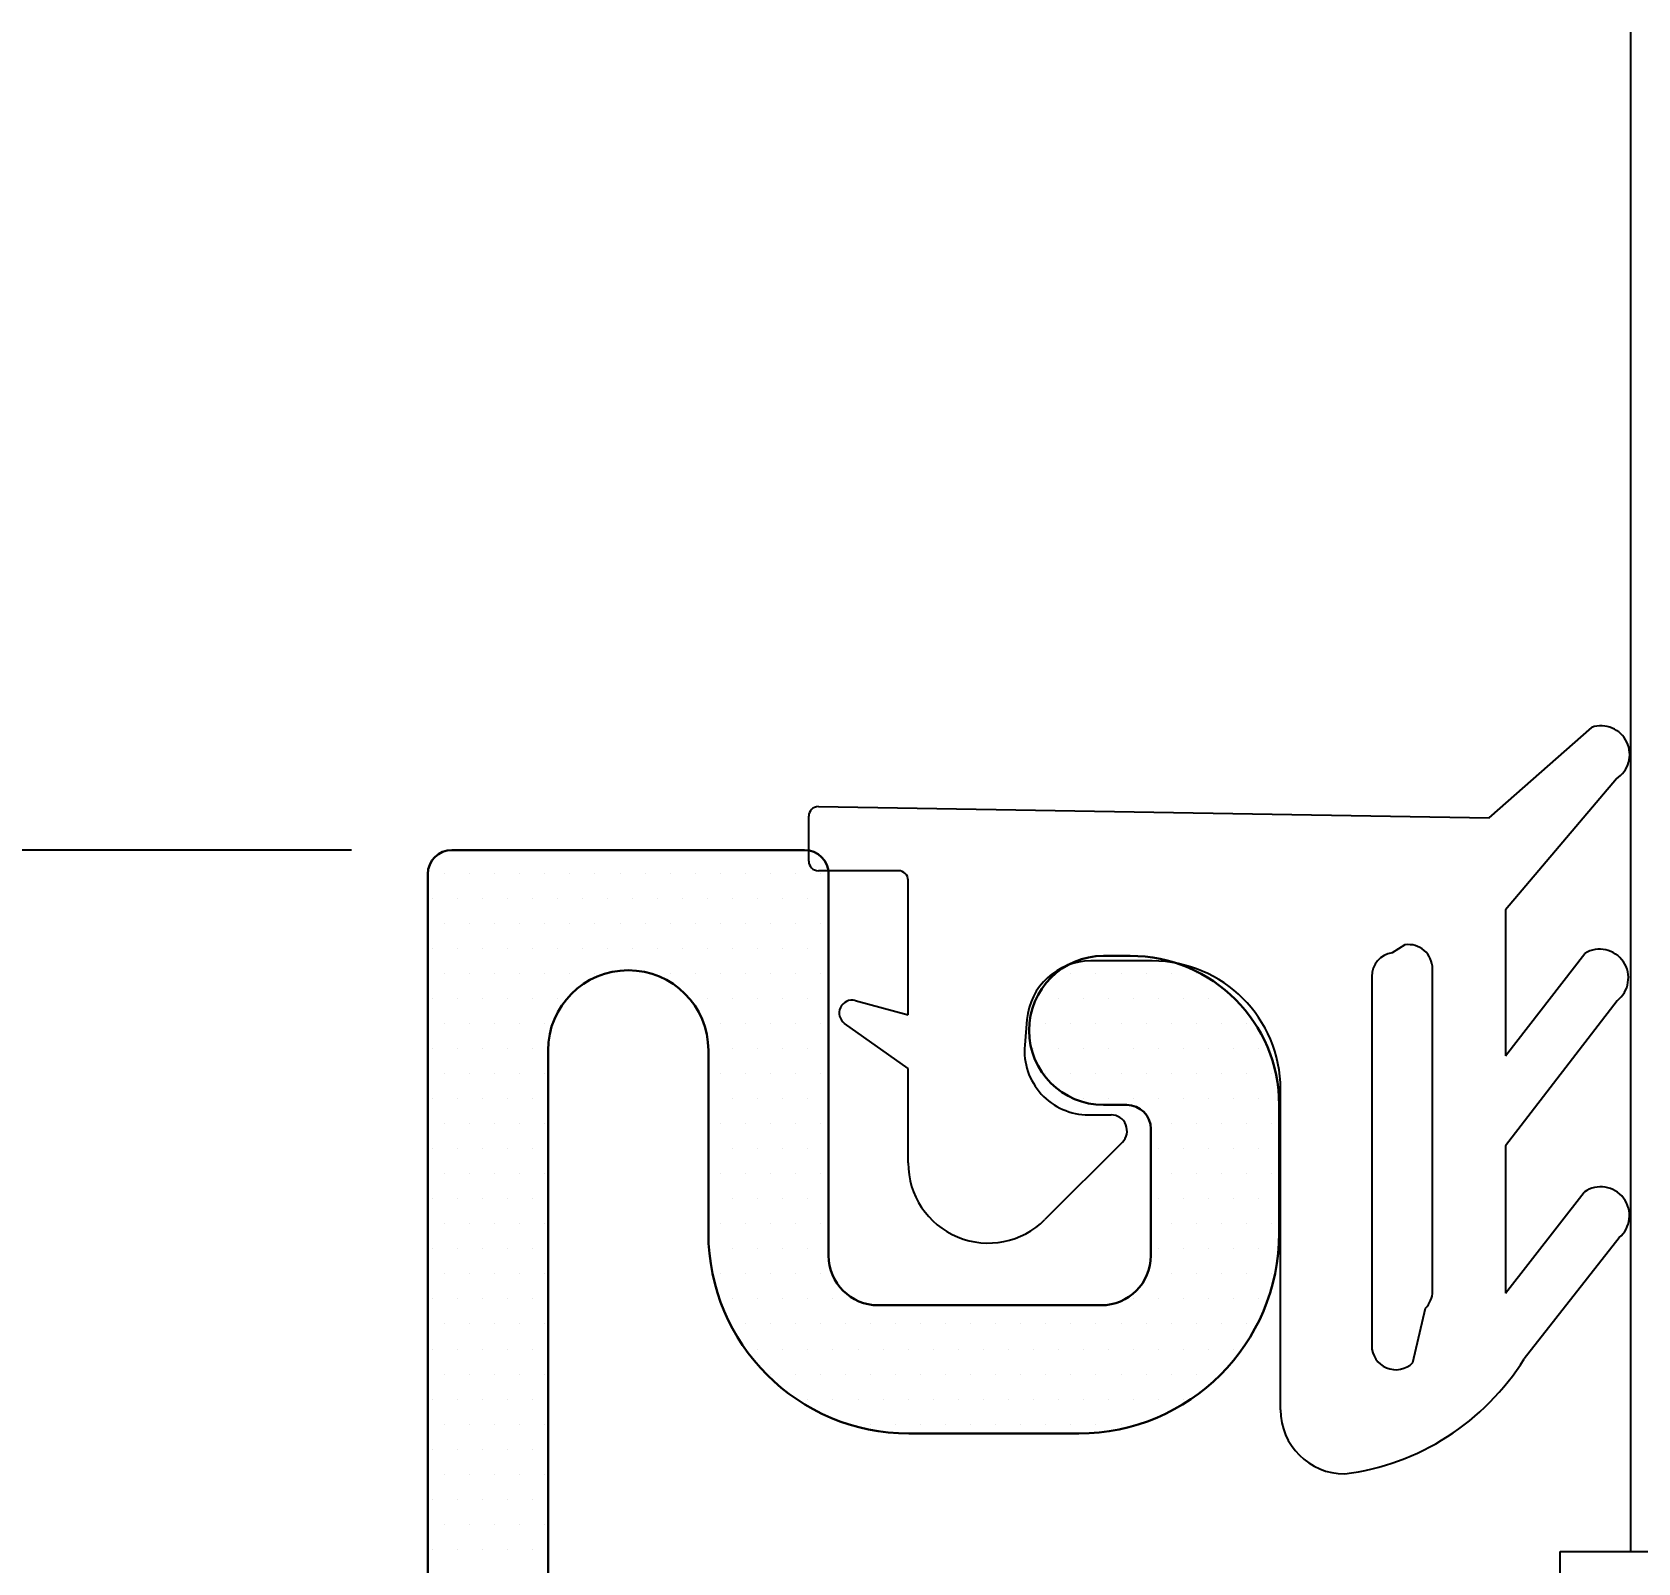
# Model space of a CAD drawing. Header units: inches. Extents: x 3.8 to 36.3, y 0.9 to 43.6.
# Drawn here: x 5.827 to 6.829, y 14.034 to 14.989 of the extents above; entities that cross this region are included whole.
import ezdxf

# ---------------------------------------------------------------- set-up
doc = ezdxf.new("R2010")
doc.units = ezdxf.units.IN
doc.header["$MEASUREMENT"] = 0
for name, color, linetype in [('R-ANNO-DIMS', 3, 'Continuous'), ('R-SWTS-DET1', 1, 'Continuous'), ('R-SWTS-PAT1', 5, 'Continuous')]:
    doc.layers.add(name, color=color, linetype=linetype)
doc.styles.add('SWTSTEXT', font='romans.shx')
doc.dimstyles.new('SWTSARCH', dxfattribs={"dimtxt": 0.25, "dimasz": 0.25, "dimexe": 0.179688, "dimexo": 0.0625, "dimgap": 0.125, "dimtad": 1, "dimtih": 1, "dimtoh": 1, "dimdec": 4, "dimzin": 4, "dimdsep": 46, "dimlunit": 4, "dimtxsty": 'SWTSTEXT', "dimcen": 0.1875, "dimdle": 0.179688, "dimclrd": 256, "dimclre": 256, "dimclrt": 256, "dimadec": 0, "dimazin": 1, "dimtfac": 1, "dimtdec": 4, "dimtofl": 0, "dimtmove": 0, "dimatfit": 3, "dimfxl": 0, "dimfrac": 2, "dimtolj": 1, "dimtzin": 4, "dimlwd": -1, "dimlwe": -1, "dimarcsym": 0})

# ---------------------------------------------------------------- blocks, each defined once
blk = doc.blocks.new('*D10')
at = {"layer": 'Defpoints', "color": 0}
for p in [(5.1931, 14.4787), (6.0887, 14.4787), (6.0887, 12.4787)]:
    blk.add_point(p, dxfattribs=at)
at = {"layer": 'R-ANNO-DIMS'}
for p, q in [((6.0262, 14.4787), (5.0135, 14.4787)), ((5.1931, 14.2287), (5.1931, 13.7885)), ((5.1931, 12.7287), (5.1931, 13.2409)), ((6.0262, 12.4787), (5.0135, 12.4787))]:
    blk.add_line(p, q, dxfattribs=at)
for points in [[(5.1515, 14.2287), (5.2348, 14.2287), (5.1931, 14.4787)], [(5.1515, 12.7287), (5.2348, 12.7287), (5.1931, 12.4787)]]:
    blk.add_solid(points, dxfattribs=at)
at = {"layer": 'R-ANNO-DIMS', "insert": (5.1931, 13.5147), "char_height": 0.25, "attachment_point": 5, "style": 'SWTSTEXT'}
blk.add_mtext('\\A1;2"', dxfattribs=at)

msp = doc.modelspace()

# ---------------------------------------------------------------- linework, layer by layer
at = {"layer": 'R-SWTS-DET1'}
for p, q in [((6.82401, 14.98897), (6.824, 14.04116)), ((6.7358, 14.49888), (6.79972, 14.55522)), ((6.81514, 14.52314), (6.74586, 14.44144)), ((6.31734, 14.50579), (6.7358, 14.49888)), ((6.31134, 14.47179), (6.31134, 14.49979)), ((6.7358, 14.49888), (6.7358, 14.49888)), ((6.36734, 14.46579), (6.31734, 14.46579)), ((6.37334, 14.37592), (6.37334, 14.45979)), ((6.74586, 14.44144), (6.74586, 14.35034)), ((6.74586, 14.35034), (6.79533, 14.41419)), ((6.52564, 14.40948), (6.48729, 14.40948)), ((6.34041, 14.38474), (6.37334, 14.37592)), ((6.81554, 14.38464), (6.74586, 14.2941)), ((6.44744, 14.37297), (6.44604, 14.35697)), ((6.37334, 14.34235), (6.3337, 14.37049)), ((6.37334, 14.2835), (6.37334, 14.34235)), ((6.60564, 14.12948), (6.60564, 14.32948)), ((6.48589, 14.31348), (6.49989, 14.31348)), ((6.50696, 14.29641), (6.45869, 14.24815)), ((6.74586, 14.2941), (6.74586, 14.20229)), ((6.74586, 14.20229), (6.79509, 14.26533)), ((6.81681, 14.23685), (6.75756, 14.16125)), ((6.78004, 13.60416), (6.78004, 14.04116)), ((6.78004, 14.04116), (7.17635, 14.04116))]:
    msp.add_line(p, q, dxfattribs=at)
at = {"layer": 'R-SWTS-DET1', "lineweight": 30}
for p, q in [((6.08875, 14.47867), (6.30875, 14.47867)), ((6.07375, 12.4937), (6.07375, 14.46367)), ((6.32375, 14.46367), (6.32375, 14.22567)), ((6.49524, 14.41267), (6.51175, 14.41267)), ((6.14875, 14.35367), (6.14875, 13.57373)), ((6.24875, 14.23967), (6.24875, 14.35367)), ((6.50975, 14.31967), (6.49524, 14.31967)), ((6.60475, 14.31967), (6.60475, 14.23967)), ((6.52475, 14.22567), (6.52475, 14.30467)), ((6.35475, 14.19467), (6.49375, 14.19467)), ((6.47975, 14.11467), (6.37375, 14.11467))]:
    msp.add_line(p, q, dxfattribs=at)
at = {"layer": 'R-SWTS-DET1', "lineweight": 25}
for p, q in [((6.68325, 14.41952), (6.67532, 14.41456)), ((6.70041, 14.2034), (6.70041, 14.40468)), ((6.66249, 14.39972), (6.66249, 14.16948)), ((6.6881, 14.15887), (6.69602, 14.19279))]:
    msp.add_line(p, q, dxfattribs=at)
at = {"layer": 'R-SWTS-DET1'}
for centre, radius, start, end in [((6.80549, 14.53825), 0.01792, 302.543, 108.79118), ((6.31734, 14.49979), 0.006, 90, 180), ((6.31734, 14.47179), 0.006, 180, 270), ((6.36734, 14.45979), 0.006, 0, 90), ((6.80466, 14.39888), 0.01792, 307.39772, 121.34331), ((6.48729, 14.36948), 0.04, 90, 175), ((6.52564, 14.32948), 0.08, 0, 90), ((6.33834, 14.37702), 0.008, 75, 234.62612), ((6.48589, 14.35348), 0.04, 175, 270), ((6.49989, 14.30348), 0.01, 315, 90), ((6.42334, 14.2835), 0.05, 180, 315), ((6.80535, 14.25064), 0.01792, 309.73715, 124.91198), ((6.62634, 14.24272), 0.15445, 277.17693, 328.16455), ((6.64564, 14.12948), 0.04, 180, 270)]:
    msp.add_arc(centre, radius, start, end, dxfattribs=at)
at = {"layer": 'R-SWTS-DET1', "lineweight": 30}
for centre, radius, start, end in [((6.08875, 14.46367), 0.015, 90, 180), ((6.30875, 14.46367), 0.015, 0, 90), ((6.19875, 14.35367), 0.05, 0, 180), ((6.49524, 14.36617), 0.0465, 90, 270), ((6.51175, 14.31967), 0.093, 360, 90), ((6.50975, 14.30467), 0.015, 0, 90), ((6.37375, 14.23967), 0.125, 180, 270), ((6.47975, 14.23967), 0.125, 270, 360), ((6.35475, 14.22567), 0.031, 180, 270), ((6.49375, 14.22567), 0.031, 270, 0)]:
    msp.add_arc(centre, radius, start, end, dxfattribs=at)
at = {"layer": 'R-SWTS-DET1', "lineweight": 25}
for centre, start, end in [((6.67749, 14.39972), 98.31643, 180), ((6.68541, 14.40468), 360, 98.31643), ((6.68541, 14.2034), 315, 0), ((6.67749, 14.16948), 180, 315)]:
    msp.add_arc(centre, 0.015, start, end, dxfattribs=at)
at = {"layer": 'R-SWTS-PAT1'}
for p, q in [((6.08427, 14.46425), (6.08427, 14.46425)), ((6.0999, 14.46425), (6.0999, 14.46425)), ((6.11552, 14.46425), (6.11552, 14.46425)), ((6.13115, 14.46425), (6.13115, 14.46425)), ((6.14677, 14.46425), (6.14677, 14.46425)), ((6.1624, 14.46425), (6.1624, 14.46425)), ((6.17802, 14.46425), (6.17802, 14.46425)), ((6.19365, 14.46425), (6.19365, 14.46425)), ((6.20927, 14.46425), (6.20927, 14.46425)), ((6.2249, 14.46425), (6.2249, 14.46425)), ((6.24052, 14.46425), (6.24052, 14.46425)), ((6.25615, 14.46425), (6.25615, 14.46425)), ((6.27177, 14.46425), (6.27177, 14.46425)), ((6.2874, 14.46425), (6.2874, 14.46425)), ((6.30302, 14.46425), (6.30302, 14.46425)), ((6.31865, 14.46425), (6.31865, 14.46425)), ((6.07646, 14.44862), (6.07646, 14.44862)), ((6.09209, 14.44862), (6.09209, 14.44862)), ((6.10771, 14.44862), (6.10771, 14.44862)), ((6.12334, 14.44862), (6.12334, 14.44862)), ((6.13896, 14.44862), (6.13896, 14.44862)), ((6.15459, 14.44862), (6.15459, 14.44862)), ((6.17021, 14.44862), (6.17021, 14.44862)), ((6.18584, 14.44862), (6.18584, 14.44862)), ((6.20146, 14.44862), (6.20146, 14.44862)), ((6.21709, 14.44862), (6.21709, 14.44862)), ((6.23271, 14.44862), (6.23271, 14.44862)), ((6.24834, 14.44862), (6.24834, 14.44862)), ((6.26396, 14.44862), (6.26396, 14.44862)), ((6.27959, 14.44862), (6.27959, 14.44862)), ((6.29521, 14.44862), (6.29521, 14.44862)), ((6.31084, 14.44862), (6.31084, 14.44862)), ((6.08427, 14.433), (6.08427, 14.433)), ((6.0999, 14.433), (6.0999, 14.433)), ((6.11552, 14.433), (6.11552, 14.433)), ((6.13115, 14.433), (6.13115, 14.433)), ((6.14677, 14.433), (6.14677, 14.433)), ((6.1624, 14.433), (6.1624, 14.433)), ((6.17802, 14.433), (6.17802, 14.433)), ((6.19365, 14.433), (6.19365, 14.433)), ((6.20927, 14.433), (6.20927, 14.433)), ((6.2249, 14.433), (6.2249, 14.433)), ((6.24052, 14.433), (6.24052, 14.433)), ((6.25615, 14.433), (6.25615, 14.433)), ((6.27177, 14.433), (6.27177, 14.433)), ((6.2874, 14.433), (6.2874, 14.433)), ((6.30302, 14.433), (6.30302, 14.433)), ((6.31865, 14.433), (6.31865, 14.433)), ((6.07646, 14.41737), (6.07646, 14.41737)), ((6.09209, 14.41737), (6.09209, 14.41737)), ((6.10771, 14.41737), (6.10771, 14.41737)), ((6.12334, 14.41737), (6.12334, 14.41737)), ((6.13896, 14.41737), (6.13896, 14.41737)), ((6.15459, 14.41737), (6.15459, 14.41737)), ((6.17021, 14.41737), (6.17021, 14.41737)), ((6.18584, 14.41737), (6.18584, 14.41737)), ((6.20146, 14.41737), (6.20146, 14.41737)), ((6.21709, 14.41737), (6.21709, 14.41737)), ((6.23271, 14.41737), (6.23271, 14.41737)), ((6.24834, 14.41737), (6.24834, 14.41737)), ((6.26396, 14.41737), (6.26396, 14.41737)), ((6.27959, 14.41737), (6.27959, 14.41737)), ((6.29521, 14.41737), (6.29521, 14.41737)), ((6.31084, 14.41737), (6.31084, 14.41737)), ((6.08427, 14.40175), (6.08427, 14.40175)), ((6.0999, 14.40175), (6.0999, 14.40175)), ((6.11552, 14.40175), (6.11552, 14.40175)), ((6.13115, 14.40175), (6.13115, 14.40175)), ((6.14677, 14.40175), (6.14677, 14.40175)), ((6.1624, 14.40175), (6.1624, 14.40175)), ((6.17802, 14.40175), (6.17802, 14.40175)), ((6.2249, 14.40175), (6.2249, 14.40175)), ((6.24052, 14.40175), (6.24052, 14.40175)), ((6.25615, 14.40175), (6.25615, 14.40175)), ((6.27177, 14.40175), (6.27177, 14.40175)), ((6.2874, 14.40175), (6.2874, 14.40175)), ((6.30302, 14.40175), (6.30302, 14.40175)), ((6.31865, 14.40175), (6.31865, 14.40175)), ((6.4749, 14.40175), (6.4749, 14.40175)), ((6.49052, 14.40175), (6.49052, 14.40175)), ((6.50615, 14.40175), (6.50615, 14.40175)), ((6.52177, 14.40175), (6.52177, 14.40175)), ((6.5374, 14.40175), (6.5374, 14.40175)), ((6.55302, 14.40175), (6.55302, 14.40175)), ((6.07646, 14.38612), (6.07646, 14.38612)), ((6.09209, 14.38612), (6.09209, 14.38612)), ((6.10771, 14.38612), (6.10771, 14.38612)), ((6.12334, 14.38612), (6.12334, 14.38612)), ((6.13896, 14.38612), (6.13896, 14.38612)), ((6.15459, 14.38612), (6.15459, 14.38612)), ((6.24834, 14.38612), (6.24834, 14.38612)), ((6.26396, 14.38612), (6.26396, 14.38612)), ((6.27959, 14.38612), (6.27959, 14.38612)), ((6.29521, 14.38612), (6.29521, 14.38612)), ((6.31084, 14.38612), (6.31084, 14.38612)), ((6.46709, 14.38612), (6.46709, 14.38612)), ((6.48271, 14.38612), (6.48271, 14.38612)), ((6.49834, 14.38612), (6.49834, 14.38612)), ((6.51396, 14.38612), (6.51396, 14.38612)), ((6.52959, 14.38612), (6.52959, 14.38612)), ((6.54521, 14.38612), (6.54521, 14.38612)), ((6.56084, 14.38612), (6.56084, 14.38612)), ((6.57646, 14.38612), (6.57646, 14.38612)), ((6.08427, 14.3705), (6.08427, 14.3705)), ((6.0999, 14.3705), (6.0999, 14.3705)), ((6.11552, 14.3705), (6.11552, 14.3705)), ((6.13115, 14.3705), (6.13115, 14.3705)), ((6.14677, 14.3705), (6.14677, 14.3705)), ((6.25615, 14.3705), (6.25615, 14.3705)), ((6.27177, 14.3705), (6.27177, 14.3705)), ((6.2874, 14.3705), (6.2874, 14.3705)), ((6.30302, 14.3705), (6.30302, 14.3705)), ((6.31865, 14.3705), (6.31865, 14.3705)), ((6.45927, 14.3705), (6.45927, 14.3705)), ((6.4749, 14.3705), (6.4749, 14.3705)), ((6.49052, 14.3705), (6.49052, 14.3705)), ((6.50615, 14.3705), (6.50615, 14.3705)), ((6.52177, 14.3705), (6.52177, 14.3705)), ((6.5374, 14.3705), (6.5374, 14.3705)), ((6.55302, 14.3705), (6.55302, 14.3705)), ((6.56865, 14.3705), (6.56865, 14.3705)), ((6.58427, 14.3705), (6.58427, 14.3705)), ((6.07646, 14.35487), (6.07646, 14.35487)), ((6.09209, 14.35487), (6.09209, 14.35487)), ((6.10771, 14.35487), (6.10771, 14.35487)), ((6.12334, 14.35487), (6.12334, 14.35487)), ((6.13896, 14.35487), (6.13896, 14.35487)), ((6.26396, 14.35487), (6.26396, 14.35487)), ((6.27959, 14.35487), (6.27959, 14.35487)), ((6.29521, 14.35487), (6.29521, 14.35487)), ((6.31084, 14.35487), (6.31084, 14.35487)), ((6.45146, 14.35487), (6.45146, 14.35487)), ((6.46709, 14.35487), (6.46709, 14.35487)), ((6.48271, 14.35487), (6.48271, 14.35487)), ((6.49834, 14.35487), (6.49834, 14.35487)), ((6.51396, 14.35487), (6.51396, 14.35487)), ((6.52959, 14.35487), (6.52959, 14.35487)), ((6.54521, 14.35487), (6.54521, 14.35487)), ((6.56084, 14.35487), (6.56084, 14.35487)), ((6.57646, 14.35487), (6.57646, 14.35487)), ((6.59209, 14.35487), (6.59209, 14.35487)), ((6.08427, 14.33925), (6.08427, 14.33925)), ((6.0999, 14.33925), (6.0999, 14.33925)), ((6.11552, 14.33925), (6.11552, 14.33925)), ((6.13115, 14.33925), (6.13115, 14.33925)), ((6.14677, 14.33925), (6.14677, 14.33925)), ((6.25615, 14.33925), (6.25615, 14.33925)), ((6.27177, 14.33925), (6.27177, 14.33925)), ((6.2874, 14.33925), (6.2874, 14.33925)), ((6.30302, 14.33925), (6.30302, 14.33925)), ((6.31865, 14.33925), (6.31865, 14.33925)), ((6.45927, 14.33925), (6.45927, 14.33925)), ((6.4749, 14.33925), (6.4749, 14.33925)), ((6.49052, 14.33925), (6.49052, 14.33925)), ((6.50615, 14.33925), (6.50615, 14.33925)), ((6.52177, 14.33925), (6.52177, 14.33925)), ((6.5374, 14.33925), (6.5374, 14.33925)), ((6.55302, 14.33925), (6.55302, 14.33925)), ((6.56865, 14.33925), (6.56865, 14.33925)), ((6.58427, 14.33925), (6.58427, 14.33925)), ((6.5999, 14.33925), (6.5999, 14.33925)), ((6.07646, 14.32362), (6.07646, 14.32362)), ((6.09209, 14.32362), (6.09209, 14.32362)), ((6.10771, 14.32362), (6.10771, 14.32362)), ((6.12334, 14.32362), (6.12334, 14.32362)), ((6.13896, 14.32362), (6.13896, 14.32362)), ((6.26396, 14.32362), (6.26396, 14.32362)), ((6.27959, 14.32362), (6.27959, 14.32362)), ((6.29521, 14.32362), (6.29521, 14.32362)), ((6.31084, 14.32362), (6.31084, 14.32362)), ((6.48271, 14.32362), (6.48271, 14.32362)), ((6.49834, 14.32362), (6.49834, 14.32362)), ((6.51396, 14.32362), (6.51396, 14.32362)), ((6.52959, 14.32362), (6.52959, 14.32362)), ((6.54521, 14.32362), (6.54521, 14.32362)), ((6.56084, 14.32362), (6.56084, 14.32362)), ((6.57646, 14.32362), (6.57646, 14.32362)), ((6.59209, 14.32362), (6.59209, 14.32362)), ((6.08427, 14.308), (6.08427, 14.308)), ((6.0999, 14.308), (6.0999, 14.308)), ((6.11552, 14.308), (6.11552, 14.308)), ((6.13115, 14.308), (6.13115, 14.308)), ((6.14677, 14.308), (6.14677, 14.308)), ((6.25615, 14.308), (6.25615, 14.308)), ((6.27177, 14.308), (6.27177, 14.308)), ((6.2874, 14.308), (6.2874, 14.308)), ((6.30302, 14.308), (6.30302, 14.308)), ((6.31865, 14.308), (6.31865, 14.308)), ((6.5374, 14.308), (6.5374, 14.308)), ((6.55302, 14.308), (6.55302, 14.308)), ((6.56865, 14.308), (6.56865, 14.308)), ((6.58427, 14.308), (6.58427, 14.308)), ((6.5999, 14.308), (6.5999, 14.308)), ((6.07646, 14.29237), (6.07646, 14.29237)), ((6.09209, 14.29237), (6.09209, 14.29237)), ((6.10771, 14.29237), (6.10771, 14.29237)), ((6.12334, 14.29237), (6.12334, 14.29237)), ((6.13896, 14.29237), (6.13896, 14.29237)), ((6.26396, 14.29237), (6.26396, 14.29237)), ((6.27959, 14.29237), (6.27959, 14.29237)), ((6.29521, 14.29237), (6.29521, 14.29237)), ((6.31084, 14.29237), (6.31084, 14.29237)), ((6.52959, 14.29237), (6.52959, 14.29237)), ((6.54521, 14.29237), (6.54521, 14.29237)), ((6.56084, 14.29237), (6.56084, 14.29237)), ((6.57646, 14.29237), (6.57646, 14.29237)), ((6.59209, 14.29237), (6.59209, 14.29237)), ((6.08427, 14.27675), (6.08427, 14.27675)), ((6.0999, 14.27675), (6.0999, 14.27675)), ((6.11552, 14.27675), (6.11552, 14.27675)), ((6.13115, 14.27675), (6.13115, 14.27675)), ((6.14677, 14.27675), (6.14677, 14.27675)), ((6.25615, 14.27675), (6.25615, 14.27675)), ((6.27177, 14.27675), (6.27177, 14.27675)), ((6.2874, 14.27675), (6.2874, 14.27675)), ((6.30302, 14.27675), (6.30302, 14.27675)), ((6.31865, 14.27675), (6.31865, 14.27675)), ((6.5374, 14.27675), (6.5374, 14.27675)), ((6.55302, 14.27675), (6.55302, 14.27675)), ((6.56865, 14.27675), (6.56865, 14.27675)), ((6.58427, 14.27675), (6.58427, 14.27675)), ((6.5999, 14.27675), (6.5999, 14.27675)), ((6.07646, 14.26112), (6.07646, 14.26112)), ((6.09209, 14.26112), (6.09209, 14.26112)), ((6.10771, 14.26112), (6.10771, 14.26112)), ((6.12334, 14.26112), (6.12334, 14.26112)), ((6.13896, 14.26112), (6.13896, 14.26112)), ((6.26396, 14.26112), (6.26396, 14.26112)), ((6.27959, 14.26112), (6.27959, 14.26112)), ((6.29521, 14.26112), (6.29521, 14.26112)), ((6.31084, 14.26112), (6.31084, 14.26112)), ((6.52959, 14.26112), (6.52959, 14.26112)), ((6.54521, 14.26112), (6.54521, 14.26112)), ((6.56084, 14.26112), (6.56084, 14.26112)), ((6.57646, 14.26112), (6.57646, 14.26112)), ((6.59209, 14.26112), (6.59209, 14.26112)), ((6.08427, 14.2455), (6.08427, 14.2455)), ((6.0999, 14.2455), (6.0999, 14.2455)), ((6.11552, 14.2455), (6.11552, 14.2455)), ((6.13115, 14.2455), (6.13115, 14.2455)), ((6.14677, 14.2455), (6.14677, 14.2455)), ((6.25615, 14.2455), (6.25615, 14.2455)), ((6.27177, 14.2455), (6.27177, 14.2455)), ((6.2874, 14.2455), (6.2874, 14.2455)), ((6.30302, 14.2455), (6.30302, 14.2455)), ((6.31865, 14.2455), (6.31865, 14.2455)), ((6.5374, 14.2455), (6.5374, 14.2455)), ((6.55302, 14.2455), (6.55302, 14.2455)), ((6.56865, 14.2455), (6.56865, 14.2455)), ((6.58427, 14.2455), (6.58427, 14.2455)), ((6.5999, 14.2455), (6.5999, 14.2455)), ((6.07646, 14.22987), (6.07646, 14.22987)), ((6.09209, 14.22987), (6.09209, 14.22987)), ((6.10771, 14.22987), (6.10771, 14.22987)), ((6.12334, 14.22987), (6.12334, 14.22987)), ((6.13896, 14.22987), (6.13896, 14.22987)), ((6.26396, 14.22987), (6.26396, 14.22987)), ((6.27959, 14.22987), (6.27959, 14.22987)), ((6.29521, 14.22987), (6.29521, 14.22987)), ((6.31084, 14.22987), (6.31084, 14.22987)), ((6.52959, 14.22987), (6.52959, 14.22987)), ((6.54521, 14.22987), (6.54521, 14.22987)), ((6.56084, 14.22987), (6.56084, 14.22987)), ((6.57646, 14.22987), (6.57646, 14.22987)), ((6.59209, 14.22987), (6.59209, 14.22987)), ((6.08427, 14.21425), (6.08427, 14.21425)), ((6.0999, 14.21425), (6.0999, 14.21425)), ((6.11552, 14.21425), (6.11552, 14.21425)), ((6.13115, 14.21425), (6.13115, 14.21425)), ((6.14677, 14.21425), (6.14677, 14.21425)), ((6.25615, 14.21425), (6.25615, 14.21425)), ((6.27177, 14.21425), (6.27177, 14.21425)), ((6.2874, 14.21425), (6.2874, 14.21425)), ((6.30302, 14.21425), (6.30302, 14.21425)), ((6.31865, 14.21425), (6.31865, 14.21425)), ((6.5374, 14.21425), (6.5374, 14.21425)), ((6.55302, 14.21425), (6.55302, 14.21425)), ((6.56865, 14.21425), (6.56865, 14.21425)), ((6.58427, 14.21425), (6.58427, 14.21425)), ((6.5999, 14.21425), (6.5999, 14.21425)), ((6.07646, 14.19862), (6.07646, 14.19862)), ((6.09209, 14.19862), (6.09209, 14.19862)), ((6.10771, 14.19862), (6.10771, 14.19862)), ((6.12334, 14.19862), (6.12334, 14.19862)), ((6.13896, 14.19862), (6.13896, 14.19862)), ((6.26396, 14.19862), (6.26396, 14.19862)), ((6.27959, 14.19862), (6.27959, 14.19862)), ((6.29521, 14.19862), (6.29521, 14.19862)), ((6.31084, 14.19862), (6.31084, 14.19862)), ((6.32646, 14.19862), (6.32646, 14.19862)), ((6.51396, 14.19862), (6.51396, 14.19862)), ((6.52959, 14.19862), (6.52959, 14.19862)), ((6.54521, 14.19862), (6.54521, 14.19862)), ((6.56084, 14.19862), (6.56084, 14.19862)), ((6.57646, 14.19862), (6.57646, 14.19862)), ((6.59209, 14.19862), (6.59209, 14.19862)), ((6.08427, 14.183), (6.08427, 14.183)), ((6.0999, 14.183), (6.0999, 14.183)), ((6.11552, 14.183), (6.11552, 14.183)), ((6.13115, 14.183), (6.13115, 14.183)), ((6.14677, 14.183), (6.14677, 14.183)), ((6.27177, 14.183), (6.27177, 14.183)), ((6.2874, 14.183), (6.2874, 14.183)), ((6.30302, 14.183), (6.30302, 14.183)), ((6.31865, 14.183), (6.31865, 14.183)), ((6.33427, 14.183), (6.33427, 14.183)), ((6.3499, 14.183), (6.3499, 14.183)), ((6.36552, 14.183), (6.36552, 14.183)), ((6.38115, 14.183), (6.38115, 14.183)), ((6.39677, 14.183), (6.39677, 14.183)), ((6.4124, 14.183), (6.4124, 14.183)), ((6.42802, 14.183), (6.42802, 14.183)), ((6.44365, 14.183), (6.44365, 14.183)), ((6.45927, 14.183), (6.45927, 14.183)), ((6.4749, 14.183), (6.4749, 14.183)), ((6.49052, 14.183), (6.49052, 14.183)), ((6.50615, 14.183), (6.50615, 14.183)), ((6.52177, 14.183), (6.52177, 14.183)), ((6.5374, 14.183), (6.5374, 14.183)), ((6.55302, 14.183), (6.55302, 14.183)), ((6.56865, 14.183), (6.56865, 14.183)), ((6.58427, 14.183), (6.58427, 14.183)), ((6.07646, 14.16737), (6.07646, 14.16737)), ((6.09209, 14.16737), (6.09209, 14.16737)), ((6.10771, 14.16737), (6.10771, 14.16737)), ((6.12334, 14.16737), (6.12334, 14.16737)), ((6.13896, 14.16737), (6.13896, 14.16737)), ((6.27959, 14.16737), (6.27959, 14.16737)), ((6.29521, 14.16737), (6.29521, 14.16737)), ((6.31084, 14.16737), (6.31084, 14.16737)), ((6.32646, 14.16737), (6.32646, 14.16737)), ((6.34209, 14.16737), (6.34209, 14.16737)), ((6.35771, 14.16737), (6.35771, 14.16737)), ((6.37334, 14.16737), (6.37334, 14.16737)), ((6.38896, 14.16737), (6.38896, 14.16737)), ((6.40459, 14.16737), (6.40459, 14.16737)), ((6.42021, 14.16737), (6.42021, 14.16737)), ((6.43584, 14.16737), (6.43584, 14.16737)), ((6.45146, 14.16737), (6.45146, 14.16737)), ((6.46709, 14.16737), (6.46709, 14.16737)), ((6.48271, 14.16737), (6.48271, 14.16737)), ((6.49834, 14.16737), (6.49834, 14.16737)), ((6.51396, 14.16737), (6.51396, 14.16737)), ((6.52959, 14.16737), (6.52959, 14.16737)), ((6.54521, 14.16737), (6.54521, 14.16737)), ((6.56084, 14.16737), (6.56084, 14.16737)), ((6.57646, 14.16737), (6.57646, 14.16737)), ((6.08427, 14.15175), (6.08427, 14.15175)), ((6.0999, 14.15175), (6.0999, 14.15175)), ((6.11552, 14.15175), (6.11552, 14.15175)), ((6.13115, 14.15175), (6.13115, 14.15175)), ((6.14677, 14.15175), (6.14677, 14.15175)), ((6.2874, 14.15175), (6.2874, 14.15175)), ((6.30302, 14.15175), (6.30302, 14.15175)), ((6.31865, 14.15175), (6.31865, 14.15175)), ((6.33427, 14.15175), (6.33427, 14.15175)), ((6.3499, 14.15175), (6.3499, 14.15175)), ((6.36552, 14.15175), (6.36552, 14.15175)), ((6.38115, 14.15175), (6.38115, 14.15175)), ((6.39677, 14.15175), (6.39677, 14.15175)), ((6.4124, 14.15175), (6.4124, 14.15175)), ((6.42802, 14.15175), (6.42802, 14.15175)), ((6.44365, 14.15175), (6.44365, 14.15175)), ((6.45927, 14.15175), (6.45927, 14.15175)), ((6.4749, 14.15175), (6.4749, 14.15175)), ((6.49052, 14.15175), (6.49052, 14.15175)), ((6.50615, 14.15175), (6.50615, 14.15175)), ((6.52177, 14.15175), (6.52177, 14.15175)), ((6.5374, 14.15175), (6.5374, 14.15175)), ((6.55302, 14.15175), (6.55302, 14.15175)), ((6.07646, 14.13612), (6.07646, 14.13612)), ((6.09209, 14.13612), (6.09209, 14.13612)), ((6.10771, 14.13612), (6.10771, 14.13612)), ((6.12334, 14.13612), (6.12334, 14.13612)), ((6.13896, 14.13612), (6.13896, 14.13612)), ((6.31084, 14.13612), (6.31084, 14.13612)), ((6.32646, 14.13612), (6.32646, 14.13612)), ((6.34209, 14.13612), (6.34209, 14.13612)), ((6.35771, 14.13612), (6.35771, 14.13612)), ((6.37334, 14.13612), (6.37334, 14.13612)), ((6.38896, 14.13612), (6.38896, 14.13612)), ((6.40459, 14.13612), (6.40459, 14.13612)), ((6.42021, 14.13612), (6.42021, 14.13612)), ((6.43584, 14.13612), (6.43584, 14.13612)), ((6.45146, 14.13612), (6.45146, 14.13612)), ((6.46709, 14.13612), (6.46709, 14.13612)), ((6.48271, 14.13612), (6.48271, 14.13612)), ((6.49834, 14.13612), (6.49834, 14.13612)), ((6.51396, 14.13612), (6.51396, 14.13612)), ((6.52959, 14.13612), (6.52959, 14.13612)), ((6.54521, 14.13612), (6.54521, 14.13612)), ((6.08427, 14.1205), (6.08427, 14.1205)), ((6.0999, 14.1205), (6.0999, 14.1205)), ((6.11552, 14.1205), (6.11552, 14.1205)), ((6.13115, 14.1205), (6.13115, 14.1205)), ((6.14677, 14.1205), (6.14677, 14.1205)), ((6.3499, 14.1205), (6.3499, 14.1205)), ((6.36552, 14.1205), (6.36552, 14.1205)), ((6.38115, 14.1205), (6.38115, 14.1205)), ((6.39677, 14.1205), (6.39677, 14.1205)), ((6.4124, 14.1205), (6.4124, 14.1205)), ((6.42802, 14.1205), (6.42802, 14.1205)), ((6.44365, 14.1205), (6.44365, 14.1205)), ((6.45927, 14.1205), (6.45927, 14.1205)), ((6.4749, 14.1205), (6.4749, 14.1205)), ((6.49052, 14.1205), (6.49052, 14.1205)), ((6.50615, 14.1205), (6.50615, 14.1205)), ((6.07646, 14.10487), (6.07646, 14.10487)), ((6.09209, 14.10487), (6.09209, 14.10487)), ((6.10771, 14.10487), (6.10771, 14.10487)), ((6.12334, 14.10487), (6.12334, 14.10487)), ((6.13896, 14.10487), (6.13896, 14.10487)), ((6.08427, 14.08925), (6.08427, 14.08925)), ((6.0999, 14.08925), (6.0999, 14.08925)), ((6.11552, 14.08925), (6.11552, 14.08925)), ((6.13115, 14.08925), (6.13115, 14.08925)), ((6.14677, 14.08925), (6.14677, 14.08925)), ((6.07646, 14.07362), (6.07646, 14.07362)), ((6.09209, 14.07362), (6.09209, 14.07362)), ((6.10771, 14.07362), (6.10771, 14.07362)), ((6.12334, 14.07362), (6.12334, 14.07362)), ((6.13896, 14.07362), (6.13896, 14.07362)), ((6.08427, 14.058), (6.08427, 14.058)), ((6.0999, 14.058), (6.0999, 14.058)), ((6.11552, 14.058), (6.11552, 14.058)), ((6.13115, 14.058), (6.13115, 14.058)), ((6.14677, 14.058), (6.14677, 14.058)), ((6.07646, 14.04237), (6.07646, 14.04237)), ((6.09209, 14.04237), (6.09209, 14.04237)), ((6.10771, 14.04237), (6.10771, 14.04237)), ((6.12334, 14.04237), (6.12334, 14.04237)), ((6.13896, 14.04237), (6.13896, 14.04237))]:
    msp.add_line(p, q, dxfattribs=at)

# ---------------------------------------------------------------- dimensions: what is measured, and where the dimension line sits
at = {"layer": 'R-ANNO-DIMS'}
dim = msp.add_linear_dim(base=(5.19315, 14.47867), p1=(6.08875, 12.4787), p2=(6.08875, 14.47867), angle=90, dimstyle='SWTSARCH', dxfattribs=at)
dim.commit()
dim.dimension.update_dxf_attribs({"geometry": '*D10', "text_midpoint": (5.19315, 13.51469), "dimtype": 160})

doc.saveas('drawing.dxf')
